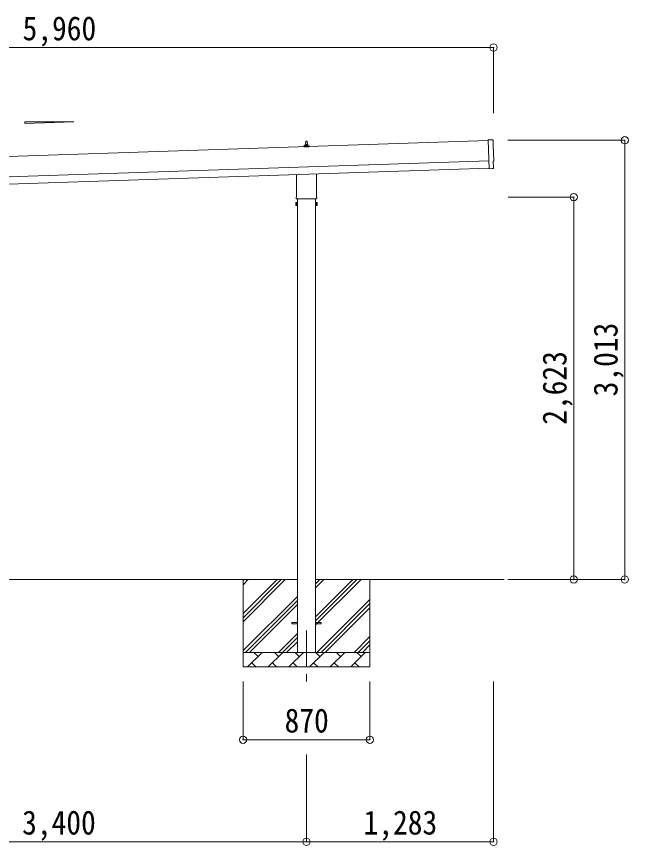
# Model space of a CAD drawing. Units: millimetres at full size, sheet at 1:50. Extents: x -14053 to 14053, y -9700 to 9700.
# Drawn here: x 4343 to 8539, y -6165 to -480 of the extents above; entities that cross this region are included whole.
import ezdxf
from ezdxf.enums import TextEntityAlignment as Align

# ---------------------------------------------------------------- set-up
doc = ezdxf.new("R2010")
doc.units = ezdxf.units.MM
doc.header["$LTSCALE"] = 50
doc.header["$PDMODE"] = 32
doc.header["$PDSIZE"] = 50
doc.linetypes.add('CHAIN1', pattern=[8, 5, -1, 1, -1])
for name, color, linetype, lineweight in [('0-1_Defpoints', 7, 'CHAIN1', 9), ('0-2_TEXT1', 4, 'Continuous', 9), ('0-3_SHAPE', 7, 'Continuous', 9), ('0-7_PARTS2', 7, 'Continuous', 9), ('0-8_TABLE1', 6, 'Continuous', 9)]:
    doc.layers.add(name, color=color, linetype=linetype, lineweight=lineweight)
doc.styles.add('ＭＳ ゴシック', font='')
doc.styles.get('ＭＳ ゴシック').set_extended_font_data('MS Gothic')

msp = doc.modelspace()

# ---------------------------------------------------------------- linework, layer by layer
at = {"layer": '0-1_Defpoints'}
msp.add_line((6331.35, -4691.27), (6331.35, -5040.27), dxfattribs=at)
at = {"layer": '0-2_TEXT1'}
for p, q in [((7577.24, -1329.71), (1685.13, -1526.11)), ((6313.87, -1365.49), (6320.59, -1363.87)), ((6320.97, -1363.68), (6341.73, -1363.68)), ((6321.35, -1362.89), (6321.35, -1358.68)), ((6322.35, -1358.68), (6340.35, -1358.68)), ((6325.35, -1358.68), (6326.08, -1335.16)), ((6327.08, -1334.18), (6335.63, -1334.18)), ((6336.63, -1335.16), (6337.35, -1358.68)), ((6341.35, -1362.89), (6341.35, -1358.68)), ((6348.84, -1365.49), (6342.12, -1363.87)), ((7577.07, -1324.62), (7583.7, -1523.37)), ((7607.24, -1325.2), (7577.07, -1324.62)), ((6313.1, -1374.18), (6313.1, -1366.47)), ((6349.6, -1374.18), (6313.1, -1374.18)), ((6313.48, -1365.68), (6349.22, -1365.68)), ((6349.6, -1374.18), (6349.6, -1366.47)), ((1689.79, -1666.04), (7581.91, -1469.63)), ((7611.39, -1472.04), (7611.9, -1472.02)), ((7612.96, -1519.04), (7611.39, -1472.04)), ((1691.46, -1716.01), (7583.57, -1519.6)), ((7601.88, -1521.86), (7583.7, -1523.37)), ((7602.57, -1522.47), (7601.88, -1521.86)), ((7603.32, -1522.72), (7610.22, -1522.12)), ((6263.05, -1718.17), (6263.05, -1563.62)), ((6399.65, -1559.07), (6399.65, -1718.17)), ((6257.35, -1756.44), (6258.11, -1755.13)), ((6257.35, -1756.44), (6257.35, -1773.44)), ((6264.35, -1755.13), (6258.11, -1755.13)), ((6264.35, -1760.03), (6258.11, -1760.03)), ((6261.35, -1726.94), (6261.35, -1721.44)), ((6399.29, -1730.44), (6263.42, -1730.44)), ((6264.35, -1774.76), (6264.35, -1755.13)), ((6264.35, -1755.74), (6266.85, -1755.74)), ((6268.85, -1730.44), (6268.85, -4841.27)), ((6393.85, -4841.27), (6393.85, -1730.44)), ((6398.35, -1755.74), (6395.85, -1755.74)), ((6398.35, -1774.76), (6398.35, -1755.13)), ((6398.35, -1755.13), (6404.59, -1755.13)), ((6398.35, -1760.03), (6404.59, -1760.03)), ((6401.35, -1721.44), (6401.35, -1726.94)), ((6405.35, -1756.44), (6404.59, -1755.13)), ((6405.35, -1756.44), (6405.35, -1773.44)), ((6257.35, -1773.44), (6258.11, -1774.76)), ((6264.35, -1769.85), (6258.11, -1769.85)), ((6264.35, -1774.76), (6258.11, -1774.76)), ((6266.85, -1774.14), (6264.35, -1774.14)), ((6393.85, -1775.44), (6395.85, -1775.44)), ((6395.85, -1774.14), (6398.35, -1774.14)), ((6398.35, -1769.85), (6404.59, -1769.85)), ((6398.35, -1774.76), (6404.59, -1774.76)), ((6405.35, -1773.44), (6404.59, -1774.76)), ((6231.35, -4636.77), (6268.85, -4636.77)), ((6231.35, -4645.77), (6231.35, -4636.77)), ((6231.35, -4645.77), (6268.85, -4645.77)), ((6393.85, -4636.77), (6431.35, -4636.77)), ((6393.85, -4645.77), (6431.35, -4645.77)), ((6431.35, -4645.77), (6431.35, -4636.77))]:
    msp.add_line(p, q, dxfattribs=at)
msp.add_lwpolyline([(6266.85, -1775.44), (6266.85, -1754.44), (6268.85, -1754.44), (6268.85, -1775.44)], close=True, dxfattribs=at)
msp.add_lwpolyline([(6395.85, -1775.44), (6395.85, -1754.44), (6393.85, -1754.44)], dxfattribs=at)
for centre, radius, start, end in [((6320.35, -1362.89), 1, 283.62699, 0), ((6325.44, -1359.31), 4.13, 90, 171.17633), ((6322.35, -1359.68), 1, 90, 180), ((6327.08, -1335.18), 1, 90, 178.60509), ((6334.69, -1358.68), 4.83, 133.60282, 180), ((6328.02, -1358.68), 4.83, 0, 46.39718), ((6335.63, -1335.18), 1, 1.39491, 90), ((6337.27, -1359.31), 4.13, 8.82367, 90), ((6340.35, -1359.68), 1, 0, 90), ((6342.35, -1362.89), 1, 180, 256.37301), ((7607.16, -1329.7), 4.5, 1.09537, 88.91326), ((6314.1, -1366.47), 1, 103.62699, 180), ((6348.6, -1366.47), 1, 0, 76.37301), ((7611.75, -1467.52), 4.5, 271.90915, 2.73345), ((7603.23, -1521.72), 1, 228.4071, 274.90505), ((6261.7, -1757.58), 4.34, 145.61575, 214.38425), ((6273.59, -1764.94), 16.24, 162.41205, 197.58795), ((6265.35, -1721.44), 4, 125.09963, 180), ((6265.35, -1726.94), 4, 180, 194.47751), ((6265.35, -1726.94), 4, 194.47751, 241.04498), ((6397.35, -1726.94), 4, 298.95502, 345.52249), ((6397.35, -1721.44), 4, 0, 54.90037), ((6397.35, -1726.94), 4, 345.52249, 0), ((6389.11, -1764.94), 16.24, 342.41205, 17.58795), ((6401.01, -1757.58), 4.34, 325.61575, 34.38425), ((6261.7, -1772.3), 4.34, 145.61575, 214.38425), ((6401.01, -1772.3), 4.34, 325.61575, 34.38425)]:
    msp.add_arc(centre, radius, start, end, dxfattribs=at)
for centre, major_axis, ratio, start_param, end_param in [((12374.19, -1239.84), (-4760.73, -158.69), 0.99863, 6.2686928, 6.2976566), ((7609.96, -1519.13), (2.25, -2), 0.9974, 5.5252311, 7.0411395)]:
    msp.add_ellipse(centre, major_axis=major_axis, ratio=ratio, start_param=start_param, end_param=end_param, dxfattribs=at)
at = {"layer": '0-3_SHAPE'}
for p, q in [((6268.85, -4341.27), (2993.85, -4341.27)), ((5896.35, -4341.27), (5896.35, -4941.27)), ((5896.35, -4574.76), (6129.83, -4341.27)), ((5896.35, -4603.04), (6158.12, -4341.27)), ((5896.35, -4631.33), (6186.4, -4341.27)), ((5896.35, -4348.48), (5903.56, -4341.27)), ((5896.35, -4376.77), (5931.84, -4341.27)), ((7688.2, -4341.27), (6393.85, -4341.27)), ((6393.85, -4370.1), (6422.68, -4341.27)), ((6393.85, -4398.38), (6450.96, -4341.27)), ((6393.85, -4652.94), (6705.52, -4341.27)), ((6393.85, -4596.37), (6648.95, -4341.27)), ((6393.85, -4624.66), (6677.24, -4341.27)), ((6766.35, -4341.27), (6766.35, -4941.27)), ((5896.35, -4829.31), (6268.85, -4456.81)), ((5912.68, -4841.27), (6268.85, -4485.1)), ((6403.51, -4841.27), (6766.35, -4478.43)), ((5940.96, -4841.27), (6268.85, -4513.38)), ((6431.79, -4841.27), (6766.35, -4506.72)), ((6460.08, -4841.27), (6766.35, -4535)), ((6138.95, -4841.27), (6268.85, -4711.37)), ((6167.24, -4841.27), (6268.85, -4739.66)), ((6195.52, -4841.27), (6268.85, -4767.94)), ((6658.07, -4841.27), (6766.35, -4732.99)), ((6686.35, -4841.27), (6766.35, -4761.27)), ((6714.64, -4841.27), (6766.35, -4789.56)), ((5896.35, -4841.27), (6766.35, -4841.27)), ((5927.8, -4941.27), (6027.8, -4841.27)), ((5999.25, -4869.83), (5970.69, -4841.27)), ((6069.22, -4941.27), (6169.22, -4841.27)), ((6140.67, -4869.83), (6112.11, -4841.27)), ((6210.64, -4941.27), (6310.64, -4841.27)), ((6282.09, -4869.83), (6253.53, -4841.27)), ((6352.06, -4941.27), (6452.06, -4841.27)), ((6423.51, -4869.83), (6394.96, -4841.27)), ((6493.48, -4941.27), (6593.48, -4841.27)), ((6564.93, -4869.83), (6536.38, -4841.27)), ((6634.91, -4941.27), (6734.91, -4841.27)), ((6706.35, -4869.83), (6677.8, -4841.27)), ((6766.35, -4941.27), (5896.35, -4941.27)), ((5956.35, -4912.72), (5984.91, -4941.27)), ((6097.77, -4912.72), (6126.33, -4941.27)), ((6239.19, -4912.72), (6267.75, -4941.27)), ((6380.62, -4912.72), (6409.17, -4941.27)), ((6522.04, -4912.72), (6550.59, -4941.27)), ((6663.46, -4912.72), (6692.01, -4941.27))]:
    msp.add_line(p, q, dxfattribs=at)
at = {"layer": '0-7_PARTS2', "color": 4}
for p, q in [((4400.72, -1201.09), (4736.72, -1201.09)), ((4400.72, -1213.5), (4400.72, -1201.09)), ((4736.72, -1201.09), (4400.72, -1213.5))]:
    msp.add_line(p, q, dxfattribs=at)
at = {"layer": '0-8_TABLE1'}
for p, q in [((1654.35, -692.16), (7614.35, -692.16)), ((7614.35, -692.16), (7614.35, -1142.16)), ((8514.35, -1328.27), (7713.35, -1328.27)), ((8514.35, -4341.27), (8514.35, -1328.27)), ((8164.35, -1718.27), (7714.35, -1718.27)), ((8164.35, -1718.27), (8164.35, -4341.27)), ((8514.35, -4341.27), (7713.35, -4341.27)), ((5896.35, -5440.27), (5896.35, -5040.27)), ((6766.35, -5440.27), (6766.35, -5040.27)), ((7614.35, -6140.27), (7614.35, -5040.27)), ((5896.35, -5440.27), (6766.35, -5440.27)), ((6331.35, -6140.27), (6331.35, -5542.27)), ((2931.35, -6140.27), (6331.35, -6140.27)), ((6331.35, -6140.27), (7614.35, -6140.27))]:
    msp.add_line(p, q, dxfattribs=at)
for p in [(7614.35, -692.16), (8514.35, -1328.27), (8164.35, -1718.27), (8164.35, -4341.27), (8514.35, -4341.27), (5896.35, -5440.27), (6766.35, -5440.27), (6331.35, -6140.27), (7614.35, -6140.27)]:
    msp.add_point(p, dxfattribs=at)

# ---------------------------------------------------------------- texts
at = {"layer": '0-8_TABLE1', "color": 7, "style": 'ＭＳ ゴシック', "width": 0.9}
for s, p in [('5,960', (4384.35, -692.16)), ('870', (6181.35, -5440.27)), ('3,400', (4381.35, -6140.27)), ('1,283', (6722.85, -6140.27))]:
    msp.add_text(s, height=165, dxfattribs=at).set_placement(p, align=Align.BOTTOM_LEFT)
for s, p in [('3,013', (8514.35, -3084.77)), ('2,623', (8164.35, -3279.77))]:
    msp.add_text(s, height=165, rotation=90, dxfattribs=at).set_placement(p, align=Align.BOTTOM_LEFT)

doc.saveas('drawing.dxf')
